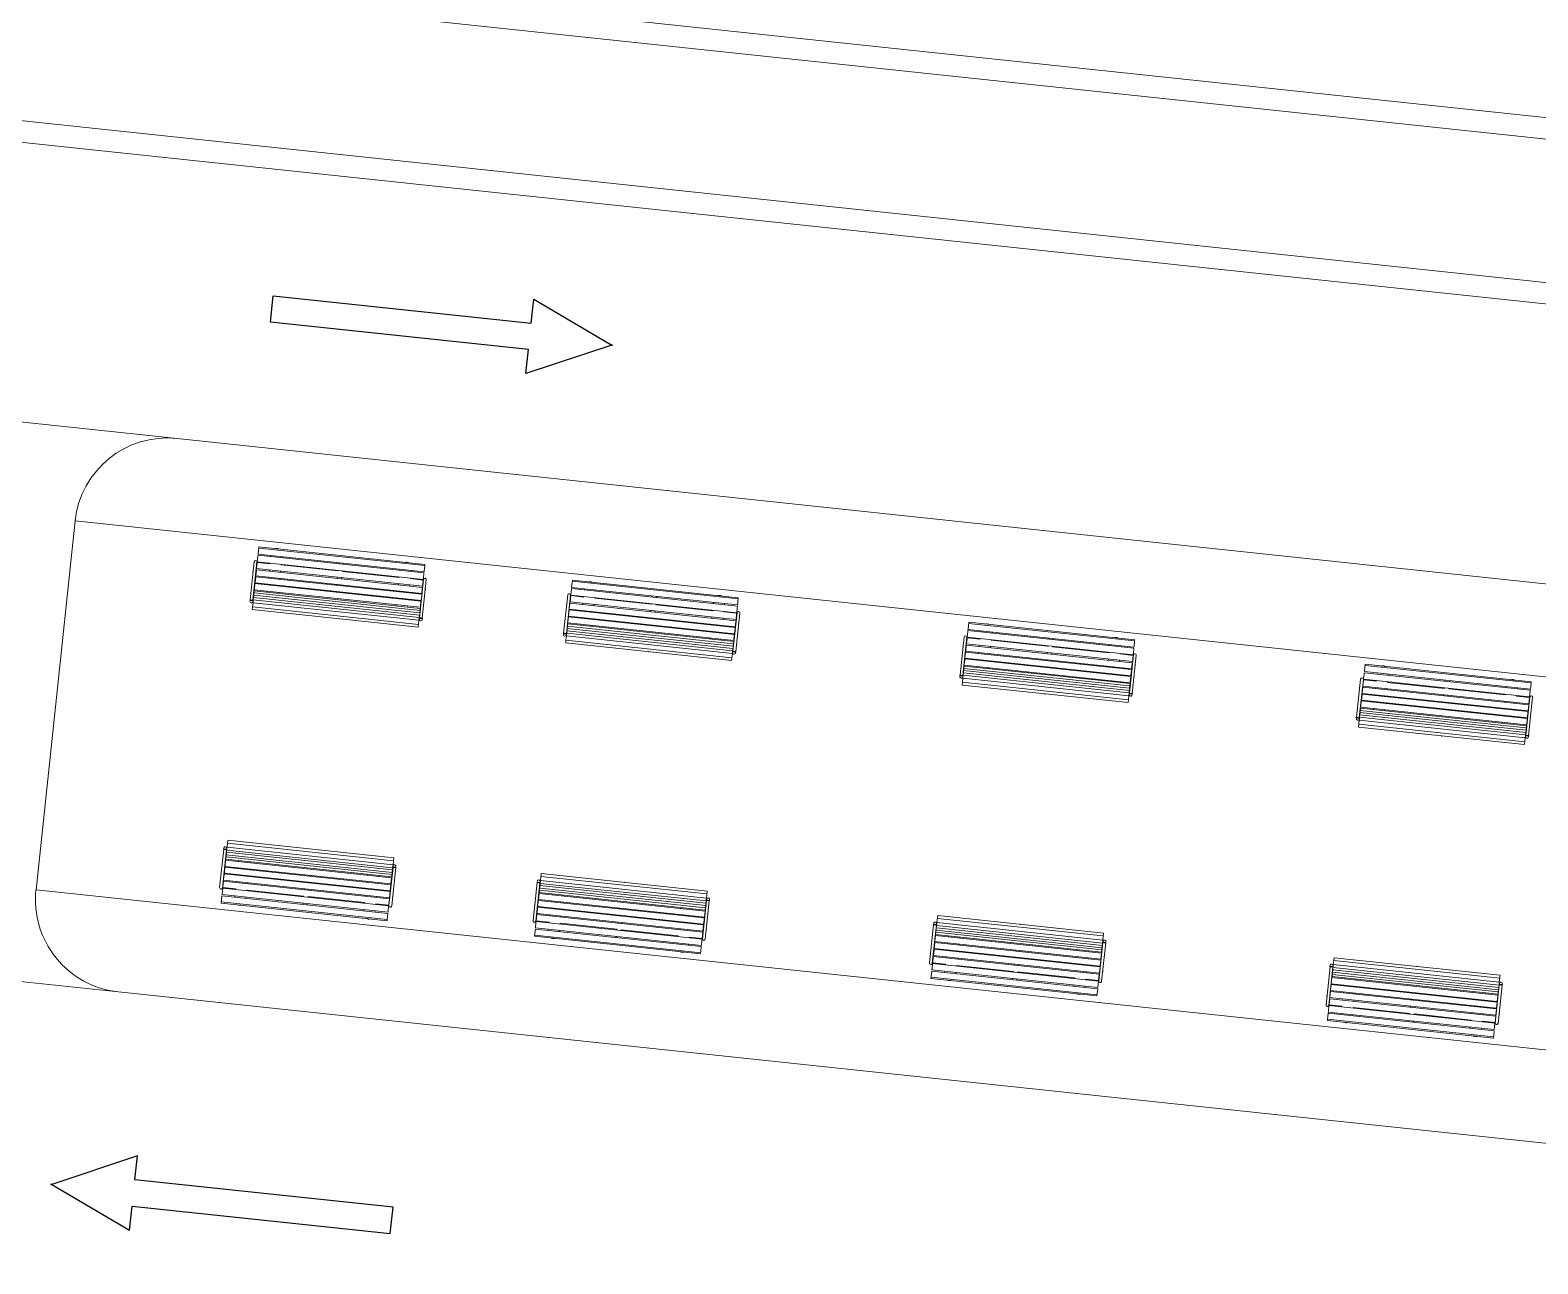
# Model space of a CAD drawing. Header units: metres. Extents: x 750 to 3116, y -341 to 1465.
# Drawn here: x 1633.85 to 1650.11, y 435.6 to 448.9 of the extents above; entities that cross this region are included whole.
import ezdxf

# ---------------------------------------------------------------- set-up
doc = ezdxf.new("R2010")
doc.units = ezdxf.units.M
for name, color, linetype, lineweight in [('Cycle road', 254, 'Continuous', 20), ('Footpath', 32, 'Continuous', 18), ('Hidden line', 251, 'Continuous', 5), ('Inverted beam', 252, 'Continuous', 5), ('street fur', 33, 'Continuous', 15)]:
    doc.layers.add(name, color=color, linetype=linetype, lineweight=lineweight)

# ---------------------------------------------------------------- blocks, each defined once
blk = doc.blocks.new('arrow')
for p, q in [((0, 3687), (-403, 2800)), ((403, 2800), (0, 3687)), ((-403, 2800), (-143, 2800)), ((-143, 2800), (-143, 0)), ((143, 0), (143, 2800)), ((143, 2800), (403, 2800)), ((-143, 0), (143, 0))]:
    blk.add_line(p, q)
at = {"linetype": 'Continuous', "lineweight": 9}
for p in [(-5, 3699), (5, 3699)]:
    blk.add_line(p, (0, 3687), dxfattribs=at)

msp = doc.modelspace()

# ---------------------------------------------------------------- linework, layer by layer
at = {"layer": 'Cycle road'}
for p, q in [((1625.313, 448.822), (1679.299, 443.094)), ((1633.913, 439.634), (1634.335, 443.611))]:
    msp.add_line(p, q, dxfattribs=at)
at = {"layer": 'Cycle road', "lineweight": 20}
msp.add_line((1679.285, 442.864), (1625.289, 448.594), dxfattribs=at)
at = {"layer": 'Cycle road', "lineweight": 18}
for p, q in [((1635.435, 444.5), (1663.076, 441.567)), ((1634.802, 438.534), (1662.443, 435.601))]:
    msp.add_line(p, q, dxfattribs=at)
at = {"layer": 'Cycle road'}
for centre, start, end in [((1635.329, 443.506), 83.9431, 173.9431), ((1634.907, 439.528), 173.9431, 263.9431)]:
    msp.add_arc(centre, 1, start, end, dxfattribs=at)
at = {"layer": 'Footpath'}
for p, q in [((1634.335, 443.611), (1663.965, 440.467)), ((1633.913, 439.634), (1663.543, 436.49))]:
    msp.add_line(p, q, dxfattribs=at)
at = {"layer": 'Hidden line'}
for p, q in [((1631.457, 444.922), (1635.435, 444.5)), ((1630.824, 438.956), (1634.802, 438.534))]:
    msp.add_line(p, q, dxfattribs=at)
at = {"layer": 'Inverted beam'}
msp.add_line((1624.767, 450.66), (1681.906, 444.597), dxfattribs=at)
at = {"layer": 'Inverted beam', "lineweight": 20}
msp.add_lwpolyline([(1682.572, 444.985), (1681.997, 444.356), (1624.742, 450.432)], dxfattribs=at)
at = {"layer": 'street fur'}
for p, q in [((1636.308, 443.253), (1636.316, 443.332)), ((1636.308, 443.253), (1638.098, 443.063)), ((1638.105, 443.13), (1636.315, 443.319)), ((1638.106, 443.142), (1636.316, 443.332)), ((1636.266, 443.173), (1636.223, 442.76)), ((1636.252, 442.757), (1636.296, 443.169)), ((1636.292, 443.102), (1636.299, 443.164)), ((1636.292, 443.097), (1636.292, 443.102)), ((1636.292, 443.097), (1638.082, 442.907)), ((1636.299, 443.171), (1636.306, 443.234)), ((1636.299, 443.171), (1638.089, 442.981)), ((1636.438, 443.15), (1636.299, 443.164)), ((1636.307, 443.241), (1636.306, 443.234)), ((1638.097, 443.051), (1636.307, 443.241)), ((1636.439, 443.156), (1636.438, 443.149)), ((1636.447, 443.239), (1636.446, 443.226)), ((1636.557, 443.137), (1636.558, 443.144)), ((1637.169, 443.072), (1636.557, 443.137)), ((1636.565, 443.214), (1636.567, 443.226)), ((1637.178, 443.161), (1637.177, 443.149)), ((1637.227, 443.143), (1637.228, 443.156)), ((1637.84, 443.091), (1637.838, 443.078)), ((1638.105, 443.13), (1638.099, 443.068)), ((1638.106, 443.142), (1638.105, 443.13)), ((1636.268, 442.872), (1636.274, 442.936)), ((1638.064, 442.746), (1636.274, 442.936)), ((1636.276, 442.946), (1636.275, 442.944)), ((1638.065, 442.754), (1636.275, 442.944)), ((1636.276, 442.946), (1636.282, 443.006)), ((1638.072, 442.821), (1636.282, 443.01)), ((1636.282, 443.006), (1636.282, 443.01)), ((1636.286, 443.047), (1636.283, 443.048)), ((1636.283, 443.018), (1636.284, 443.023)), ((1636.283, 443.018), (1638.073, 442.828)), ((1636.284, 443.023), (1636.289, 443.077)), ((1636.287, 443.082), (1636.29, 443.082)), ((1636.289, 443.077), (1636.29, 443.082)), ((1636.29, 443.085), (1636.29, 443.082)), ((1638.08, 442.895), (1636.29, 443.085)), ((1636.415, 442.929), (1636.414, 442.921)), ((1636.422, 443.003), (1636.422, 442.996)), ((1636.431, 443.083), (1636.43, 443.07)), ((1636.541, 442.983), (1636.542, 442.991)), ((1636.549, 443.058), (1636.55, 443.07)), ((1637.153, 442.926), (1637.152, 442.918)), ((1637.162, 443.005), (1637.16, 442.993)), ((1637.17, 443.079), (1637.169, 443.072)), ((1637.21, 442.987), (1637.211, 443)), ((1637.219, 443.066), (1637.219, 443.073)), ((1637.83, 443.002), (1637.219, 443.067)), ((1637.823, 442.935), (1637.822, 442.923)), ((1637.831, 443.009), (1637.83, 443.002)), ((1637.949, 442.989), (1637.95, 442.996)), ((1638.089, 442.974), (1637.949, 442.989)), ((1637.958, 443.066), (1637.959, 443.078)), ((1638.092, 442.979), (1638.048, 442.566)), ((1638.078, 442.563), (1638.122, 442.976)), ((1638.088, 442.972), (1638.082, 442.907)), ((1638.089, 442.974), (1638.088, 442.972)), ((1638.095, 443.037), (1638.089, 442.981)), ((1638.096, 443.044), (1638.095, 443.037)), ((1638.097, 443.051), (1638.096, 443.044)), ((1638.099, 443.068), (1638.098, 443.063)), ((1639.689, 442.899), (1639.697, 442.973)), ((1641.486, 442.771), (1639.696, 442.961)), ((1641.487, 442.783), (1639.697, 442.973)), ((1636.256, 442.761), (1636.258, 442.785)), ((1636.258, 442.785), (1636.259, 442.793)), ((1638.048, 442.595), (1636.258, 442.785)), ((1636.259, 442.793), (1636.261, 442.811)), ((1636.261, 442.811), (1636.262, 442.817)), ((1638.051, 442.621), (1636.261, 442.811)), ((1636.262, 442.817), (1636.264, 442.842)), ((1636.264, 442.842), (1636.266, 442.859)), ((1638.054, 442.645), (1636.264, 442.835)), ((1638.056, 442.669), (1636.266, 442.859)), ((1636.268, 442.872), (1636.267, 442.87)), ((1638.057, 442.68), (1636.267, 442.87)), ((1636.406, 442.844), (1636.407, 442.855)), ((1636.526, 442.842), (1636.525, 442.832)), ((1636.533, 442.909), (1636.534, 442.917)), ((1637.145, 442.852), (1637.145, 442.844)), ((1637.194, 442.838), (1637.195, 442.846)), ((1637.202, 442.913), (1637.203, 442.92)), ((1637.807, 442.781), (1637.806, 442.774)), ((1637.815, 442.856), (1637.814, 442.848)), ((1637.925, 442.761), (1637.926, 442.769)), ((1637.933, 442.835), (1637.934, 442.843)), ((1637.941, 442.91), (1637.942, 442.922)), ((1638.072, 442.816), (1638.065, 442.754)), ((1638.072, 442.821), (1638.072, 442.816)), ((1638.079, 442.887), (1638.073, 442.828)), ((1638.079, 442.857), (1638.076, 442.858)), ((1638.08, 442.895), (1638.079, 442.887)), ((1638.08, 442.892), (1638.083, 442.892)), ((1639.647, 442.814), (1639.603, 442.401)), ((1639.633, 442.398), (1639.677, 442.811)), ((1639.672, 442.739), (1639.679, 442.803)), ((1639.679, 442.806), (1639.679, 442.803)), ((1639.818, 442.791), (1639.679, 442.806)), ((1639.68, 442.816), (1639.687, 442.875)), ((1639.68, 442.812), (1639.68, 442.816)), ((1639.68, 442.812), (1641.47, 442.622)), ((1639.687, 442.882), (1639.687, 442.875)), ((1641.477, 442.692), (1639.687, 442.882)), ((1639.689, 442.895), (1639.689, 442.899)), ((1639.689, 442.895), (1641.479, 442.705)), ((1639.819, 442.798), (1639.818, 442.791)), ((1639.828, 442.88), (1639.827, 442.868)), ((1639.938, 442.778), (1639.938, 442.785)), ((1640.549, 442.713), (1639.938, 442.778)), ((1639.946, 442.855), (1639.947, 442.867)), ((1640.559, 442.802), (1640.557, 442.79)), ((1640.607, 442.785), (1640.608, 442.797)), ((1641.486, 442.771), (1641.479, 442.705)), ((1641.487, 442.783), (1641.486, 442.771)), ((1636.22, 442.754), (1636.221, 442.76)), ((1636.22, 442.754), (1636.255, 442.75)), ((1636.255, 442.756), (1636.221, 442.76)), ((1636.235, 442.728), (1636.234, 442.729)), ((1636.245, 442.655), (1636.248, 442.685)), ((1636.245, 442.655), (1638.035, 442.465)), ((1636.248, 442.685), (1636.253, 442.729)), ((1636.248, 442.685), (1638.038, 442.495)), ((1636.254, 442.743), (1636.253, 442.73)), ((1638.043, 442.54), (1636.253, 442.73)), ((1636.253, 442.729), (1636.253, 442.73)), ((1636.254, 442.743), (1636.256, 442.761)), ((1638.046, 442.571), (1636.256, 442.761)), ((1637.798, 442.697), (1637.799, 442.707)), ((1637.918, 442.694), (1637.917, 442.684)), ((1638.047, 442.578), (1638.052, 442.627)), ((1638.052, 442.627), (1638.054, 442.645)), ((1638.056, 442.669), (1638.054, 442.645)), ((1638.058, 442.682), (1638.057, 442.68)), ((1638.058, 442.687), (1638.064, 442.746)), ((1638.058, 442.687), (1638.058, 442.682)), ((1639.656, 442.587), (1639.662, 442.647)), ((1639.662, 442.647), (1639.663, 442.652)), ((1641.453, 442.462), (1639.663, 442.652)), ((1639.664, 442.664), (1639.671, 442.724)), ((1639.667, 442.689), (1639.664, 442.689)), ((1639.664, 442.659), (1639.664, 442.664)), ((1639.664, 442.659), (1641.454, 442.469)), ((1639.667, 442.724), (1639.67, 442.723)), ((1639.671, 442.726), (1639.671, 442.724)), ((1641.461, 442.536), (1639.671, 442.726)), ((1639.672, 442.739), (1641.462, 442.549)), ((1639.803, 442.645), (1639.802, 442.637)), ((1639.811, 442.724), (1639.81, 442.712)), ((1639.921, 442.624), (1639.922, 442.632)), ((1639.929, 442.699), (1639.931, 442.711)), ((1640.542, 442.646), (1640.541, 442.634)), ((1640.55, 442.72), (1640.549, 442.713)), ((1640.591, 442.629), (1640.592, 442.641)), ((1640.599, 442.708), (1640.6, 442.715)), ((1641.211, 442.643), (1640.599, 442.708)), ((1641.211, 442.65), (1641.211, 442.643)), ((1641.22, 442.732), (1641.219, 442.72)), ((1641.33, 442.63), (1641.331, 442.637)), ((1641.469, 442.616), (1641.33, 442.63)), ((1641.338, 442.707), (1641.339, 442.719)), ((1641.473, 442.62), (1641.429, 442.208)), ((1641.459, 442.205), (1641.502, 442.617)), ((1641.469, 442.613), (1641.462, 442.549)), ((1641.469, 442.616), (1641.469, 442.613)), ((1641.476, 442.679), (1641.47, 442.622)), ((1641.477, 442.685), (1641.476, 442.679)), ((1641.477, 442.692), (1641.477, 442.685)), ((1638.042, 442.539), (1638.035, 442.465)), ((1638.043, 442.54), (1638.042, 442.539)), ((1638.044, 442.554), (1638.043, 442.545)), ((1638.043, 442.545), (1638.043, 442.54)), ((1638.044, 442.554), (1638.046, 442.571)), ((1638.063, 442.565), (1638.045, 442.567)), ((1638.08, 442.557), (1638.045, 442.561)), ((1638.047, 442.578), (1638.046, 442.571)), ((1638.061, 442.535), (1638.059, 442.535)), ((1638.063, 442.565), (1638.08, 442.563)), ((1638.08, 442.557), (1638.08, 442.563)), ((1639.64, 442.435), (1639.642, 442.452)), ((1639.642, 442.459), (1639.644, 442.476)), ((1639.642, 442.452), (1639.642, 442.459)), ((1641.432, 442.262), (1639.642, 442.452)), ((1639.644, 442.476), (1639.645, 442.483)), ((1641.434, 442.286), (1639.644, 442.476)), ((1639.645, 442.483), (1639.647, 442.501)), ((1641.437, 442.311), (1639.647, 442.501)), ((1639.648, 442.513), (1639.649, 442.519)), ((1639.648, 442.513), (1639.648, 442.511)), ((1641.438, 442.321), (1639.648, 442.511)), ((1639.649, 442.519), (1639.655, 442.577)), ((1641.445, 442.387), (1639.655, 442.577)), ((1639.656, 442.587), (1639.656, 442.585)), ((1641.446, 442.395), (1639.656, 442.585)), ((1639.786, 442.486), (1639.787, 442.496)), ((1639.795, 442.571), (1639.794, 442.563)), ((1639.906, 442.483), (1639.905, 442.473)), ((1639.914, 442.55), (1639.914, 442.558)), ((1640.526, 442.493), (1640.525, 442.485)), ((1640.534, 442.567), (1640.533, 442.559)), ((1640.575, 442.48), (1640.576, 442.488)), ((1640.583, 442.554), (1640.584, 442.562)), ((1641.195, 442.497), (1641.194, 442.489)), ((1641.203, 442.576), (1641.202, 442.564)), ((1641.314, 442.477), (1641.314, 442.484)), ((1641.322, 442.551), (1641.323, 442.563)), ((1641.452, 442.457), (1641.446, 442.397)), ((1641.453, 442.462), (1641.452, 442.457)), ((1641.46, 442.528), (1641.454, 442.469)), ((1641.46, 442.499), (1641.457, 442.499)), ((1641.461, 442.536), (1641.46, 442.534)), ((1641.46, 442.534), (1641.46, 442.528)), ((1641.46, 442.534), (1641.463, 442.533)), ((1643.964, 442.441), (1643.965, 442.446)), ((1643.964, 442.441), (1645.754, 442.251)), ((1643.965, 442.446), (1643.972, 442.519)), ((1645.761, 442.317), (1643.971, 442.507)), ((1645.762, 442.329), (1643.972, 442.519)), ((1639.6, 442.395), (1639.601, 442.401)), ((1639.6, 442.395), (1639.617, 442.394)), ((1639.618, 442.4), (1639.601, 442.401)), ((1639.616, 442.37), (1639.614, 442.37)), ((1639.617, 442.394), (1639.635, 442.392)), ((1639.618, 442.4), (1639.636, 442.398)), ((1639.625, 442.296), (1639.628, 442.326)), ((1639.625, 442.296), (1641.415, 442.106)), ((1639.628, 442.326), (1639.633, 442.37)), ((1639.628, 442.326), (1641.418, 442.136)), ((1639.634, 442.376), (1639.633, 442.371)), ((1641.423, 442.181), (1639.633, 442.371)), ((1639.633, 442.37), (1639.633, 442.371)), ((1639.634, 442.376), (1639.636, 442.402)), ((1639.636, 442.402), (1639.639, 442.427)), ((1641.426, 442.212), (1639.636, 442.402)), ((1639.639, 442.427), (1639.64, 442.435)), ((1641.429, 442.237), (1639.639, 442.427)), ((1641.178, 442.338), (1641.179, 442.348)), ((1641.187, 442.423), (1641.186, 442.415)), ((1641.299, 442.336), (1641.298, 442.325)), ((1641.306, 442.402), (1641.307, 442.41)), ((1641.432, 442.269), (1641.434, 442.286)), ((1641.435, 442.293), (1641.434, 442.286)), ((1641.435, 442.293), (1641.437, 442.311)), ((1641.439, 442.329), (1641.438, 442.321)), ((1641.439, 442.329), (1641.444, 442.383)), ((1641.445, 442.387), (1641.444, 442.383)), ((1641.446, 442.397), (1641.446, 442.395)), ((1643.922, 442.36), (1643.879, 441.948)), ((1643.908, 441.944), (1643.952, 442.357)), ((1643.948, 442.285), (1643.954, 442.349)), ((1643.948, 442.285), (1645.737, 442.095)), ((1643.955, 442.352), (1643.954, 442.349)), ((1643.955, 442.359), (1643.956, 442.362)), ((1643.955, 442.359), (1645.745, 442.169)), ((1644.094, 442.337), (1643.955, 442.352)), ((1643.956, 442.362), (1643.961, 442.415)), ((1643.961, 442.415), (1643.962, 442.422)), ((1643.963, 442.429), (1643.962, 442.422)), ((1645.753, 442.239), (1643.963, 442.429)), ((1644.095, 442.344), (1644.094, 442.337)), ((1644.103, 442.426), (1644.102, 442.414)), ((1644.213, 442.324), (1644.214, 442.331)), ((1644.825, 442.26), (1644.213, 442.325)), ((1644.221, 442.401), (1644.223, 442.414)), ((1644.834, 442.349), (1644.833, 442.336)), ((1644.883, 442.331), (1644.884, 442.343)), ((1645.495, 442.278), (1645.494, 442.266)), ((1645.761, 442.317), (1645.755, 442.256)), ((1645.762, 442.329), (1645.761, 442.317)), ((1641.423, 442.18), (1641.415, 442.106)), ((1641.426, 442.212), (1641.423, 442.181)), ((1641.423, 442.181), (1641.423, 442.18)), ((1641.443, 442.2), (1641.425, 442.202)), ((1641.427, 442.219), (1641.426, 442.212)), ((1641.461, 442.204), (1641.426, 442.208)), ((1641.427, 442.219), (1641.432, 442.262)), ((1641.432, 442.269), (1641.432, 442.262)), ((1641.441, 442.176), (1641.44, 442.176)), ((1641.46, 442.198), (1641.443, 442.2)), ((1641.46, 442.198), (1641.461, 442.204)), ((1643.924, 442.065), (1643.93, 442.119)), ((1645.72, 441.934), (1643.93, 442.124)), ((1643.93, 442.119), (1643.93, 442.124)), ((1643.931, 442.134), (1643.938, 442.193)), ((1643.931, 442.134), (1643.931, 442.132)), ((1645.721, 441.942), (1643.931, 442.132)), ((1645.728, 442.008), (1643.938, 442.198)), ((1643.938, 442.193), (1643.938, 442.198)), ((1643.942, 442.235), (1643.939, 442.235)), ((1643.939, 442.206), (1643.94, 442.21)), ((1643.939, 442.206), (1645.729, 442.016)), ((1643.94, 442.21), (1643.945, 442.264)), ((1643.943, 442.27), (1643.946, 442.27)), ((1643.945, 442.264), (1643.946, 442.27)), ((1643.946, 442.273), (1643.946, 442.27)), ((1645.736, 442.083), (1643.946, 442.273)), ((1644.07, 442.117), (1644.07, 442.109)), ((1644.078, 442.191), (1644.078, 442.183)), ((1644.087, 442.27), (1644.085, 442.258)), ((1644.197, 442.171), (1644.198, 442.178)), ((1644.205, 442.245), (1644.206, 442.258)), ((1644.809, 442.113), (1644.808, 442.106)), ((1644.818, 442.193), (1644.816, 442.18)), ((1644.825, 442.266), (1644.825, 442.259)), ((1644.866, 442.175), (1644.867, 442.187)), ((1644.874, 442.254), (1644.875, 442.261)), ((1645.486, 442.189), (1644.874, 442.254)), ((1645.479, 442.122), (1645.478, 442.11)), ((1645.487, 442.196), (1645.486, 442.189)), ((1645.605, 442.177), (1645.606, 442.183)), ((1645.745, 442.162), (1645.605, 442.177)), ((1645.614, 442.253), (1645.615, 442.266)), ((1645.748, 442.167), (1645.704, 441.754)), ((1645.734, 441.751), (1645.778, 442.164)), ((1645.744, 442.159), (1645.737, 442.095)), ((1645.745, 442.162), (1645.744, 442.159)), ((1645.751, 442.225), (1645.745, 442.169)), ((1645.752, 442.232), (1645.751, 442.225)), ((1645.753, 442.239), (1645.752, 442.232)), ((1645.755, 442.256), (1645.754, 442.251)), ((1643.912, 441.948), (1643.913, 441.956)), ((1643.913, 441.956), (1643.914, 441.973)), ((1643.914, 441.973), (1643.915, 441.981)), ((1645.704, 441.783), (1643.914, 441.973)), ((1643.915, 441.981), (1643.917, 441.998)), ((1643.917, 441.998), (1643.918, 442.005)), ((1645.707, 441.809), (1643.917, 441.998)), ((1643.918, 442.005), (1643.92, 442.022)), ((1643.92, 442.022), (1643.922, 442.047)), ((1645.71, 441.832), (1643.92, 442.022)), ((1645.712, 441.857), (1643.922, 442.047)), ((1643.924, 442.059), (1643.923, 442.057)), ((1645.713, 441.867), (1643.923, 442.057)), ((1643.924, 442.059), (1643.924, 442.065)), ((1644.061, 442.032), (1644.063, 442.042)), ((1644.182, 442.03), (1644.181, 442.019)), ((1644.189, 442.096), (1644.19, 442.104)), ((1644.801, 442.039), (1644.801, 442.031)), ((1644.85, 442.026), (1644.851, 442.034)), ((1644.858, 442.1), (1644.859, 442.108)), ((1645.463, 441.969), (1645.462, 441.961)), ((1645.471, 442.043), (1645.47, 442.036)), ((1645.581, 441.949), (1645.582, 441.956)), ((1645.589, 442.023), (1645.59, 442.031)), ((1645.597, 442.098), (1645.598, 442.11)), ((1645.728, 442.003), (1645.721, 441.942)), ((1645.728, 442.008), (1645.728, 442.003)), ((1645.735, 442.074), (1645.729, 442.016)), ((1645.735, 442.045), (1645.732, 442.045)), ((1645.736, 442.08), (1645.735, 442.074)), ((1645.736, 442.083), (1645.736, 442.08)), ((1645.736, 442.08), (1645.739, 442.08)), ((1648.231, 441.905), (1648.237, 441.961)), ((1648.237, 441.961), (1648.238, 441.968)), ((1648.238, 441.975), (1648.238, 441.968)), ((1650.028, 441.785), (1648.238, 441.975)), ((1648.24, 441.992), (1648.248, 442.066)), ((1648.24, 441.987), (1648.24, 441.992)), ((1648.24, 441.987), (1650.03, 441.797)), ((1650.037, 441.864), (1648.247, 442.053)), ((1650.038, 441.876), (1648.248, 442.066)), ((1648.379, 441.973), (1648.377, 441.96)), ((1648.497, 441.948), (1648.498, 441.96)), ((1643.876, 441.942), (1643.877, 441.948)), ((1643.876, 441.942), (1643.911, 441.938)), ((1643.911, 441.944), (1643.877, 441.948)), ((1643.891, 441.916), (1643.889, 441.916)), ((1643.901, 441.842), (1643.904, 441.873)), ((1643.901, 441.842), (1645.691, 441.652)), ((1643.904, 441.873), (1643.908, 441.917)), ((1643.904, 441.873), (1645.694, 441.683)), ((1643.908, 441.917), (1643.909, 441.917)), ((1643.909, 441.922), (1643.91, 441.931)), ((1643.909, 441.922), (1643.909, 441.917)), ((1645.698, 441.727), (1643.909, 441.917)), ((1643.91, 441.931), (1643.912, 441.948)), ((1645.702, 441.759), (1643.912, 441.948)), ((1645.454, 441.884), (1645.455, 441.895)), ((1645.574, 441.882), (1645.573, 441.872)), ((1645.703, 441.766), (1645.705, 441.791)), ((1645.705, 441.791), (1645.707, 441.809)), ((1645.71, 441.832), (1645.707, 441.809)), ((1645.71, 441.84), (1645.712, 441.857)), ((1645.71, 441.84), (1645.71, 441.832)), ((1645.714, 441.869), (1645.713, 441.867)), ((1645.714, 441.875), (1645.72, 441.929)), ((1645.714, 441.875), (1645.714, 441.869)), ((1645.72, 441.934), (1645.72, 441.929)), ((1648.198, 441.907), (1648.154, 441.494)), ((1648.184, 441.491), (1648.228, 441.903)), ((1648.215, 441.757), (1648.221, 441.816)), ((1648.218, 441.816), (1648.221, 441.816)), ((1648.222, 441.819), (1648.221, 441.816)), ((1650.012, 441.629), (1648.222, 441.819)), ((1648.223, 441.831), (1648.229, 441.89)), ((1648.223, 441.831), (1650.013, 441.641)), ((1648.229, 441.89), (1648.23, 441.896)), ((1648.23, 441.898), (1648.23, 441.896)), ((1648.369, 441.884), (1648.23, 441.898)), ((1648.231, 441.905), (1650.021, 441.715)), ((1648.362, 441.817), (1648.361, 441.804)), ((1648.37, 441.89), (1648.369, 441.883)), ((1648.48, 441.792), (1648.482, 441.804)), ((1648.489, 441.871), (1648.489, 441.878)), ((1649.1, 441.806), (1648.489, 441.871)), ((1649.101, 441.813), (1649.1, 441.806)), ((1649.11, 441.895), (1649.108, 441.883)), ((1649.15, 441.8), (1649.151, 441.807)), ((1649.762, 441.736), (1649.15, 441.801)), ((1649.158, 441.877), (1649.159, 441.89)), ((1649.771, 441.825), (1649.77, 441.812)), ((1649.889, 441.8), (1649.89, 441.812)), ((1650.037, 441.864), (1650.03, 441.797)), ((1650.038, 441.876), (1650.037, 441.864)), ((1645.698, 441.727), (1645.691, 441.652)), ((1645.702, 441.759), (1645.698, 441.727)), ((1645.698, 441.727), (1645.698, 441.727)), ((1645.736, 441.751), (1645.701, 441.754)), ((1645.736, 441.745), (1645.701, 441.748)), ((1645.703, 441.766), (1645.702, 441.759)), ((1645.717, 441.723), (1645.715, 441.723)), ((1645.736, 441.745), (1645.736, 441.751)), ((1648.2, 441.611), (1648.206, 441.67)), ((1649.996, 441.48), (1648.206, 441.67)), ((1648.207, 441.68), (1648.214, 441.744)), ((1648.207, 441.68), (1648.207, 441.678)), ((1649.997, 441.488), (1648.207, 441.678)), ((1650.004, 441.555), (1648.214, 441.744)), ((1648.218, 441.781), (1648.215, 441.782)), ((1648.215, 441.752), (1648.215, 441.757)), ((1648.215, 441.752), (1650.005, 441.562)), ((1648.346, 441.663), (1648.345, 441.655)), ((1648.354, 441.737), (1648.353, 441.73)), ((1648.464, 441.643), (1648.465, 441.651)), ((1648.472, 441.717), (1648.473, 441.725)), ((1649.085, 441.66), (1649.084, 441.652)), ((1649.093, 441.739), (1649.092, 441.727)), ((1649.134, 441.647), (1649.134, 441.654)), ((1649.142, 441.721), (1649.143, 441.734)), ((1649.754, 441.669), (1649.753, 441.657)), ((1649.762, 441.742), (1649.761, 441.736)), ((1649.872, 441.644), (1649.874, 441.656)), ((1649.881, 441.723), (1649.882, 441.73)), ((1650.02, 441.708), (1649.881, 441.723)), ((1650.024, 441.713), (1649.98, 441.3)), ((1650.005, 441.567), (1650.011, 441.627)), ((1650.01, 441.297), (1650.053, 441.71)), ((1650.012, 441.629), (1650.011, 441.627)), ((1650.011, 441.626), (1650.014, 441.626)), ((1650.02, 441.706), (1650.013, 441.641)), ((1650.02, 441.708), (1650.02, 441.706)), ((1650.021, 441.719), (1650.027, 441.771)), ((1650.021, 441.719), (1650.021, 441.715)), ((1650.028, 441.785), (1650.027, 441.778)), ((1650.027, 441.778), (1650.027, 441.771)), ((1648.151, 441.488), (1648.152, 441.494)), ((1648.151, 441.488), (1648.168, 441.486)), ((1648.169, 441.492), (1648.152, 441.494)), ((1648.167, 441.462), (1648.165, 441.462)), ((1648.168, 441.486), (1648.186, 441.484)), ((1648.169, 441.492), (1648.187, 441.49)), ((1648.176, 441.388), (1648.184, 441.463)), ((1648.185, 441.469), (1648.184, 441.464)), ((1649.974, 441.274), (1648.184, 441.464)), ((1648.184, 441.463), (1648.184, 441.464)), ((1648.185, 441.477), (1648.188, 441.502)), ((1648.185, 441.469), (1648.185, 441.477)), ((1649.977, 441.305), (1648.187, 441.495)), ((1648.188, 441.502), (1648.19, 441.519)), ((1648.19, 441.519), (1648.193, 441.545)), ((1649.98, 441.329), (1648.19, 441.519)), ((1648.193, 441.551), (1648.195, 441.569)), ((1648.193, 441.545), (1648.193, 441.551)), ((1649.983, 441.355), (1648.193, 441.545)), ((1648.195, 441.569), (1648.196, 441.576)), ((1649.985, 441.379), (1648.195, 441.569)), ((1648.196, 441.576), (1648.198, 441.593)), ((1649.988, 441.403), (1648.198, 441.593)), ((1648.199, 441.606), (1648.2, 441.611)), ((1648.199, 441.606), (1648.199, 441.604)), ((1649.989, 441.414), (1648.199, 441.604)), ((1648.337, 441.578), (1648.338, 441.589)), ((1648.457, 441.576), (1648.456, 441.566)), ((1649.077, 441.586), (1649.076, 441.578)), ((1649.126, 441.572), (1649.127, 441.58)), ((1649.738, 441.515), (1649.737, 441.508)), ((1649.746, 441.59), (1649.745, 441.582)), ((1649.857, 441.495), (1649.857, 441.503)), ((1649.865, 441.569), (1649.865, 441.577)), ((1649.99, 441.421), (1649.995, 441.475)), ((1649.996, 441.48), (1649.995, 441.475)), ((1650.003, 441.55), (1649.997, 441.49)), ((1649.997, 441.49), (1649.997, 441.488)), ((1650.004, 441.555), (1650.003, 441.55)), ((1650.005, 441.567), (1650.005, 441.562)), ((1650.011, 441.591), (1650.008, 441.592)), ((1648.176, 441.388), (1649.966, 441.199)), ((1648.179, 441.419), (1649.969, 441.229)), ((1649.729, 441.431), (1649.73, 441.441)), ((1649.85, 441.428), (1649.848, 441.418)), ((1649.975, 441.288), (1649.977, 441.305)), ((1649.983, 441.355), (1649.977, 441.305)), ((1650.012, 441.297), (1649.977, 441.301)), ((1649.983, 441.361), (1649.985, 441.379)), ((1649.983, 441.361), (1649.983, 441.355)), ((1649.986, 441.386), (1649.985, 441.379)), ((1649.986, 441.386), (1649.988, 441.403)), ((1649.99, 441.421), (1649.989, 441.416)), ((1649.989, 441.416), (1649.989, 441.414)), ((1649.974, 441.273), (1649.966, 441.199)), ((1649.975, 441.288), (1649.974, 441.279)), ((1649.974, 441.279), (1649.974, 441.273)), ((1650.011, 441.291), (1649.976, 441.295)), ((1649.992, 441.269), (1649.991, 441.269)), ((1650.011, 441.291), (1650.012, 441.297)), ((1635.981, 440.168), (1635.973, 440.094)), ((1635.981, 440.168), (1637.771, 439.979)), ((1635.937, 440.07), (1635.893, 439.657)), ((1635.923, 439.654), (1635.967, 440.067)), ((1635.936, 440.076), (1635.935, 440.07)), ((1635.97, 440.067), (1635.935, 440.07)), ((1635.936, 440.076), (1635.971, 440.073)), ((1635.956, 440.098), (1635.954, 440.098)), ((1635.971, 440.08), (1635.962, 439.988)), ((1637.754, 439.822), (1635.964, 440.012)), ((1637.757, 439.848), (1635.967, 440.038)), ((1637.759, 439.872), (1635.97, 440.062)), ((1635.972, 440.088), (1635.971, 440.08)), ((1635.972, 440.088), (1635.973, 440.093)), ((1635.973, 440.094), (1635.973, 440.093)), ((1637.763, 439.903), (1635.973, 440.093)), ((1635.978, 440.138), (1637.768, 439.948)), ((1635.949, 439.871), (1635.944, 439.817)), ((1635.95, 439.877), (1635.949, 439.871)), ((1635.95, 439.877), (1635.95, 439.879)), ((1637.74, 439.689), (1635.95, 439.879)), ((1635.958, 439.953), (1635.951, 439.887)), ((1637.741, 439.697), (1635.951, 439.887)), ((1637.748, 439.763), (1635.958, 439.953)), ((1635.961, 439.981), (1635.959, 439.964)), ((1637.749, 439.774), (1635.959, 439.964)), ((1635.962, 439.988), (1635.961, 439.981)), ((1637.752, 439.798), (1635.962, 439.988)), ((1636.089, 439.864), (1636.09, 439.872)), ((1636.098, 439.949), (1636.097, 439.939)), ((1636.209, 439.86), (1636.209, 439.852)), ((1636.217, 439.926), (1636.218, 439.936)), ((1637.763, 439.876), (1637.719, 439.463)), ((1637.749, 439.46), (1637.793, 439.873)), ((1637.759, 439.872), (1637.754, 439.822)), ((1637.761, 439.89), (1637.759, 439.872)), ((1637.795, 439.873), (1637.76, 439.876)), ((1637.761, 439.89), (1637.763, 439.903)), ((1637.795, 439.879), (1637.761, 439.882)), ((1637.763, 439.904), (1637.771, 439.979)), ((1637.763, 439.903), (1637.763, 439.904)), ((1637.782, 439.904), (1637.78, 439.904)), ((1637.795, 439.879), (1637.795, 439.873)), ((1635.934, 439.726), (1635.928, 439.667)), ((1635.932, 439.741), (1635.935, 439.741)), ((1635.934, 439.726), (1637.724, 439.536)), ((1635.936, 439.746), (1635.935, 439.741)), ((1635.935, 439.738), (1635.935, 439.741)), ((1637.725, 439.548), (1635.935, 439.738)), ((1635.942, 439.8), (1635.936, 439.746)), ((1635.939, 439.776), (1635.936, 439.776)), ((1635.942, 439.805), (1637.732, 439.615)), ((1635.942, 439.805), (1635.942, 439.8)), ((1635.944, 439.817), (1635.943, 439.813)), ((1637.733, 439.623), (1635.943, 439.813)), ((1636.073, 439.711), (1636.074, 439.723)), ((1636.081, 439.79), (1636.082, 439.798)), ((1636.194, 439.711), (1636.192, 439.698)), ((1636.202, 439.785), (1636.201, 439.777)), ((1636.812, 439.713), (1636.813, 439.72)), ((1636.82, 439.787), (1636.821, 439.795)), ((1636.863, 439.715), (1636.862, 439.707)), ((1636.871, 439.789), (1636.87, 439.781)), ((1637.482, 439.717), (1637.482, 439.724)), ((1637.49, 439.801), (1637.489, 439.791)), ((1637.602, 439.712), (1637.601, 439.704)), ((1637.609, 439.778), (1637.61, 439.789)), ((1637.74, 439.687), (1637.734, 439.627)), ((1637.74, 439.687), (1637.74, 439.689)), ((1637.741, 439.697), (1637.748, 439.763)), ((1637.753, 439.816), (1637.749, 439.774)), ((1637.753, 439.816), (1637.754, 439.822)), ((1639.318, 439.711), (1639.274, 439.299)), ((1639.304, 439.296), (1639.348, 439.708)), ((1639.316, 439.718), (1639.351, 439.714)), ((1639.316, 439.718), (1639.316, 439.712)), ((1639.35, 439.708), (1639.316, 439.712)), ((1639.337, 439.74), (1639.335, 439.74)), ((1639.353, 439.735), (1639.345, 439.653)), ((1641.137, 439.489), (1639.347, 439.679)), ((1641.14, 439.514), (1639.35, 439.703)), ((1639.361, 439.81), (1639.353, 439.735)), ((1641.143, 439.545), (1639.353, 439.735)), ((1639.353, 439.735), (1639.353, 439.735)), ((1639.358, 439.779), (1641.148, 439.589)), ((1639.361, 439.81), (1641.151, 439.62)), ((1635.917, 439.565), (1635.909, 439.491)), ((1635.917, 439.57), (1637.707, 439.38)), ((1635.917, 439.57), (1635.917, 439.565)), ((1635.926, 439.648), (1635.919, 439.589)), ((1635.919, 439.582), (1635.919, 439.589)), ((1637.709, 439.392), (1635.919, 439.582)), ((1635.926, 439.652), (1637.716, 439.462)), ((1635.926, 439.652), (1635.926, 439.648)), ((1635.928, 439.667), (1635.927, 439.661)), ((1635.927, 439.659), (1635.927, 439.661)), ((1636.066, 439.644), (1635.927, 439.659)), ((1636.056, 439.555), (1636.058, 439.567)), ((1636.065, 439.637), (1636.066, 439.644)), ((1636.177, 439.555), (1636.176, 439.542)), ((1636.185, 439.632), (1636.185, 439.625)), ((1636.797, 439.566), (1636.185, 439.631)), ((1636.796, 439.56), (1636.797, 439.567)), ((1636.804, 439.633), (1636.805, 439.646)), ((1636.847, 439.561), (1636.846, 439.554)), ((1637.458, 439.496), (1636.847, 439.561)), ((1636.855, 439.64), (1636.854, 439.628)), ((1637.465, 439.563), (1637.467, 439.575)), ((1637.474, 439.642), (1637.474, 439.65)), ((1637.586, 439.563), (1637.585, 439.551)), ((1637.594, 439.637), (1637.593, 439.63)), ((1637.717, 439.471), (1637.724, 439.536)), ((1637.725, 439.548), (1637.732, 439.615)), ((1637.725, 439.551), (1637.728, 439.55)), ((1637.732, 439.585), (1637.729, 439.585)), ((1637.733, 439.623), (1637.734, 439.627)), ((1639.33, 439.518), (1639.324, 439.459)), ((1639.33, 439.518), (1639.331, 439.52)), ((1639.338, 439.595), (1639.331, 439.528)), ((1641.121, 439.338), (1639.331, 439.528)), ((1641.121, 439.33), (1639.331, 439.52)), ((1641.128, 439.405), (1639.338, 439.595)), ((1639.341, 439.622), (1639.34, 439.605)), ((1641.13, 439.415), (1639.34, 439.605)), ((1639.344, 439.647), (1639.341, 439.622)), ((1641.132, 439.44), (1639.342, 439.63)), ((1639.345, 439.653), (1639.344, 439.647)), ((1641.135, 439.464), (1639.345, 439.653)), ((1639.47, 439.506), (1639.471, 439.513)), ((1639.479, 439.59), (1639.478, 439.58)), ((1639.597, 439.567), (1639.598, 439.578)), ((1641.143, 439.517), (1641.1, 439.105)), ((1641.129, 439.101), (1641.173, 439.514)), ((1641.14, 439.514), (1641.13, 439.415)), ((1641.142, 439.531), (1641.14, 439.514)), ((1641.175, 439.514), (1641.14, 439.518)), ((1641.176, 439.52), (1641.141, 439.524)), ((1641.142, 439.531), (1641.143, 439.54)), ((1641.143, 439.545), (1641.151, 439.62)), ((1641.143, 439.545), (1641.143, 439.545)), ((1641.143, 439.54), (1641.143, 439.545)), ((1641.162, 439.546), (1641.161, 439.546)), ((1641.176, 439.52), (1641.175, 439.514)), ((1637.699, 439.301), (1635.909, 439.491)), ((1637.7, 439.314), (1635.91, 439.504)), ((1636.787, 439.477), (1636.789, 439.49)), ((1636.838, 439.484), (1636.837, 439.472)), ((1637.449, 439.407), (1637.45, 439.42)), ((1637.457, 439.489), (1637.458, 439.496)), ((1637.569, 439.407), (1637.568, 439.394)), ((1637.577, 439.484), (1637.577, 439.477)), ((1637.717, 439.469), (1637.577, 439.484)), ((1637.7, 439.314), (1637.707, 439.38)), ((1637.709, 439.399), (1637.71, 439.406)), ((1637.709, 439.392), (1637.709, 439.399)), ((1637.716, 439.458), (1637.71, 439.406)), ((1637.716, 439.458), (1637.716, 439.462)), ((1637.717, 439.469), (1637.717, 439.471)), ((1639.307, 439.3), (1639.314, 439.367)), ((1639.313, 439.383), (1639.316, 439.382)), ((1639.314, 439.367), (1641.104, 439.177)), ((1639.316, 439.379), (1639.322, 439.442)), ((1641.106, 439.189), (1639.316, 439.379)), ((1639.32, 439.417), (1639.317, 439.417)), ((1639.323, 439.446), (1639.322, 439.442)), ((1639.323, 439.446), (1641.113, 439.256)), ((1639.324, 439.459), (1639.324, 439.454)), ((1641.113, 439.264), (1639.324, 439.454)), ((1639.454, 439.352), (1639.455, 439.364)), ((1639.462, 439.431), (1639.463, 439.439)), ((1639.574, 439.352), (1639.573, 439.34)), ((1639.582, 439.426), (1639.581, 439.419)), ((1639.59, 439.501), (1639.589, 439.493)), ((1640.193, 439.354), (1640.194, 439.362)), ((1640.201, 439.428), (1640.202, 439.436)), ((1640.243, 439.356), (1640.243, 439.349)), ((1640.251, 439.431), (1640.25, 439.423)), ((1640.862, 439.358), (1640.863, 439.366)), ((1640.871, 439.443), (1640.87, 439.432)), ((1640.982, 439.353), (1640.981, 439.345)), ((1640.989, 439.42), (1640.99, 439.43)), ((1641.121, 439.338), (1641.128, 439.403)), ((1641.128, 439.403), (1641.128, 439.405)), ((1643.637, 439.356), (1643.629, 439.282)), ((1643.637, 439.356), (1645.427, 439.166)), ((1637.699, 439.301), (1637.7, 439.314)), ((1639.298, 439.211), (1639.289, 439.133)), ((1639.298, 439.211), (1641.088, 439.021)), ((1639.299, 439.223), (1639.3, 439.23)), ((1641.089, 439.033), (1639.299, 439.223)), ((1639.301, 439.237), (1639.3, 439.23)), ((1639.306, 439.293), (1639.301, 439.237)), ((1639.306, 439.293), (1641.096, 439.103)), ((1639.446, 439.285), (1639.307, 439.3)), ((1639.437, 439.196), (1639.438, 439.209)), ((1639.446, 439.279), (1639.446, 439.285)), ((1639.558, 439.196), (1639.556, 439.184)), ((1639.566, 439.273), (1639.565, 439.266)), ((1640.177, 439.208), (1639.566, 439.273)), ((1640.177, 439.201), (1640.177, 439.208)), ((1640.184, 439.275), (1640.186, 439.287)), ((1640.227, 439.203), (1640.226, 439.196)), ((1640.839, 439.137), (1640.227, 439.202)), ((1640.235, 439.282), (1640.234, 439.269)), ((1640.846, 439.204), (1640.847, 439.217)), ((1640.854, 439.284), (1640.855, 439.291)), ((1640.966, 439.204), (1640.965, 439.192)), ((1640.974, 439.279), (1640.973, 439.271)), ((1641.106, 439.192), (1641.113, 439.256)), ((1641.106, 439.189), (1641.106, 439.192)), ((1641.106, 439.192), (1641.109, 439.192)), ((1641.113, 439.226), (1641.11, 439.227)), ((1641.113, 439.264), (1641.114, 439.269)), ((1641.12, 439.328), (1641.114, 439.269)), ((1641.12, 439.328), (1641.121, 439.33)), ((1643.593, 439.258), (1643.549, 438.845)), ((1643.579, 438.842), (1643.623, 439.255)), ((1643.592, 439.264), (1643.591, 439.258)), ((1643.626, 439.254), (1643.591, 439.258)), ((1643.592, 439.264), (1643.627, 439.26)), ((1643.612, 439.286), (1643.61, 439.286)), ((1643.625, 439.25), (1643.615, 439.151)), ((1645.41, 439.01), (1643.62, 439.2)), ((1645.413, 439.035), (1643.623, 439.225)), ((1643.627, 439.267), (1643.625, 439.25)), ((1645.415, 439.06), (1643.625, 439.25)), ((1643.629, 439.281), (1643.627, 439.267)), ((1643.629, 439.282), (1643.629, 439.281)), ((1645.419, 439.091), (1643.629, 439.281)), ((1643.634, 439.326), (1645.423, 439.136)), ((1641.079, 438.943), (1639.289, 439.133)), ((1641.081, 438.955), (1639.291, 439.145)), ((1640.168, 439.119), (1640.169, 439.131)), ((1640.219, 439.126), (1640.218, 439.113)), ((1640.829, 439.048), (1640.83, 439.061)), ((1640.838, 439.131), (1640.839, 439.138)), ((1640.95, 439.048), (1640.948, 439.036)), ((1640.958, 439.125), (1640.957, 439.118)), ((1641.097, 439.11), (1640.958, 439.125)), ((1641.089, 439.033), (1641.09, 439.04)), ((1641.096, 439.1), (1641.09, 439.047)), ((1641.09, 439.04), (1641.09, 439.047)), ((1641.096, 439.1), (1641.096, 439.103)), ((1641.097, 439.11), (1641.104, 439.177)), ((1643.606, 439.067), (1643.599, 439)), ((1645.396, 438.877), (1643.606, 439.067)), ((1643.614, 439.139), (1643.607, 439.079)), ((1643.607, 439.079), (1643.607, 439.075)), ((1645.397, 438.885), (1643.607, 439.075)), ((1643.614, 439.139), (1643.614, 439.141)), ((1645.404, 438.951), (1643.614, 439.141)), ((1645.405, 438.961), (1643.615, 439.151)), ((1645.408, 438.986), (1643.618, 439.176)), ((1643.745, 439.052), (1643.746, 439.06)), ((1643.754, 439.137), (1643.753, 439.126)), ((1643.865, 439.047), (1643.865, 439.039)), ((1643.872, 439.114), (1643.874, 439.124)), ((1645.419, 439.064), (1645.375, 438.651)), ((1645.419, 439.091), (1645.405, 438.961)), ((1645.405, 438.648), (1645.449, 439.061)), ((1645.451, 439.06), (1645.416, 439.064)), ((1645.451, 439.066), (1645.417, 439.07)), ((1645.419, 439.092), (1645.427, 439.166)), ((1645.419, 439.091), (1645.419, 439.092)), ((1645.438, 439.092), (1645.436, 439.092)), ((1645.451, 439.066), (1645.451, 439.06)), ((1641.079, 438.943), (1641.087, 439.016)), ((1641.087, 439.016), (1641.088, 439.021)), ((1643.59, 438.913), (1643.584, 438.855)), ((1643.588, 438.929), (1643.591, 438.929)), ((1643.59, 438.913), (1645.38, 438.723)), ((1643.591, 438.926), (1643.598, 438.988)), ((1645.381, 438.736), (1643.591, 438.926)), ((1643.595, 438.963), (1643.592, 438.964)), ((1643.598, 438.993), (1645.388, 438.803)), ((1643.598, 438.993), (1643.598, 438.988)), ((1645.389, 438.81), (1643.599, 439)), ((1643.729, 438.899), (1643.73, 438.911)), ((1643.737, 438.978), (1643.738, 438.985)), ((1643.85, 438.898), (1643.848, 438.886)), ((1643.858, 438.973), (1643.857, 438.965)), ((1644.468, 438.9), (1644.469, 438.908)), ((1644.476, 438.974), (1644.477, 438.982)), ((1644.519, 438.903), (1644.518, 438.895)), ((1644.527, 438.977), (1644.526, 438.969)), ((1645.137, 438.904), (1645.138, 438.912)), ((1645.146, 438.989), (1645.145, 438.979)), ((1645.258, 438.899), (1645.257, 438.891)), ((1645.265, 438.966), (1645.266, 438.976)), ((1645.395, 438.869), (1645.389, 438.815)), ((1645.395, 438.869), (1645.396, 438.875)), ((1645.396, 438.875), (1645.396, 438.877)), ((1645.404, 438.951), (1645.397, 438.889)), ((1645.397, 438.885), (1645.397, 438.889)), ((1647.912, 438.902), (1647.904, 438.828)), ((1647.909, 438.872), (1649.699, 438.682)), ((1647.912, 438.902), (1649.702, 438.713)), ((1643.573, 438.753), (1643.565, 438.679)), ((1643.573, 438.757), (1645.363, 438.567)), ((1643.573, 438.757), (1643.573, 438.753)), ((1643.576, 438.783), (1643.575, 438.777)), ((1643.575, 438.77), (1643.575, 438.777)), ((1645.364, 438.58), (1643.575, 438.77)), ((1643.582, 438.84), (1643.576, 438.783)), ((1643.582, 438.84), (1645.372, 438.65)), ((1643.584, 438.855), (1643.583, 438.849)), ((1643.583, 438.846), (1643.583, 438.849)), ((1643.722, 438.832), (1643.583, 438.846)), ((1643.712, 438.743), (1643.714, 438.755)), ((1643.721, 438.825), (1643.722, 438.832)), ((1643.833, 438.742), (1643.832, 438.73)), ((1643.841, 438.819), (1643.841, 438.812)), ((1644.453, 438.754), (1643.841, 438.819)), ((1644.452, 438.747), (1644.453, 438.754)), ((1644.46, 438.821), (1644.461, 438.833)), ((1644.503, 438.749), (1644.502, 438.742)), ((1645.114, 438.684), (1644.503, 438.749)), ((1644.511, 438.828), (1644.51, 438.816)), ((1645.121, 438.751), (1645.122, 438.763)), ((1645.13, 438.83), (1645.13, 438.838)), ((1645.242, 438.75), (1645.241, 438.738)), ((1645.25, 438.825), (1645.249, 438.817)), ((1645.373, 438.659), (1645.38, 438.723)), ((1645.381, 438.738), (1645.382, 438.744)), ((1645.381, 438.736), (1645.381, 438.738)), ((1645.381, 438.738), (1645.384, 438.738)), ((1645.388, 438.798), (1645.382, 438.744)), ((1645.388, 438.773), (1645.385, 438.773)), ((1645.388, 438.798), (1645.388, 438.803)), ((1645.389, 438.81), (1645.389, 438.815)), ((1647.869, 438.804), (1647.825, 438.391)), ((1647.855, 438.388), (1647.898, 438.801)), ((1647.867, 438.81), (1647.902, 438.807)), ((1647.867, 438.81), (1647.867, 438.804)), ((1647.901, 438.801), (1647.867, 438.804)), ((1647.888, 438.832), (1647.886, 438.832)), ((1647.895, 438.74), (1647.891, 438.698)), ((1649.683, 438.532), (1647.893, 438.722)), ((1647.896, 438.746), (1647.895, 438.74)), ((1647.898, 438.772), (1647.896, 438.746)), ((1649.686, 438.556), (1647.896, 438.746)), ((1647.9, 438.789), (1647.898, 438.772)), ((1649.688, 438.582), (1647.898, 438.772)), ((1647.903, 438.813), (1647.9, 438.789)), ((1649.691, 438.606), (1647.901, 438.796)), ((1647.904, 438.822), (1647.903, 438.813)), ((1647.904, 438.828), (1647.904, 438.827)), ((1649.694, 438.637), (1647.904, 438.827)), ((1647.904, 438.822), (1647.904, 438.827)), ((1649.694, 438.638), (1649.702, 438.713)), ((1645.355, 438.489), (1643.565, 438.679)), ((1645.356, 438.501), (1643.566, 438.691)), ((1644.443, 438.665), (1644.445, 438.677)), ((1644.494, 438.672), (1644.493, 438.66)), ((1645.105, 438.595), (1645.106, 438.607)), ((1645.113, 438.677), (1645.114, 438.684)), ((1645.225, 438.594), (1645.224, 438.582)), ((1645.233, 438.671), (1645.233, 438.664)), ((1645.373, 438.656), (1645.233, 438.671)), ((1645.355, 438.489), (1645.363, 438.567)), ((1645.364, 438.58), (1645.372, 438.646)), ((1645.372, 438.646), (1645.372, 438.65)), ((1645.373, 438.656), (1645.373, 438.659)), ((1647.874, 438.539), (1647.873, 438.534)), ((1647.875, 438.551), (1647.874, 438.547)), ((1649.664, 438.357), (1647.874, 438.547)), ((1647.874, 438.539), (1649.664, 438.349)), ((1647.881, 438.611), (1647.875, 438.551)), ((1647.881, 438.611), (1647.882, 438.613)), ((1647.889, 438.687), (1647.882, 438.621)), ((1649.672, 438.431), (1647.882, 438.621)), ((1649.671, 438.423), (1647.882, 438.613)), ((1649.679, 438.497), (1647.889, 438.687)), ((1649.68, 438.508), (1647.891, 438.698)), ((1648.021, 438.598), (1648.022, 438.606)), ((1648.03, 438.683), (1648.029, 438.673)), ((1648.141, 438.593), (1648.14, 438.586)), ((1648.148, 438.66), (1648.149, 438.67)), ((1649.694, 438.61), (1649.651, 438.197)), ((1649.68, 438.194), (1649.724, 438.607)), ((1649.685, 438.55), (1649.683, 438.532)), ((1649.685, 438.55), (1649.686, 438.556)), ((1649.691, 438.606), (1649.686, 438.556)), ((1649.693, 438.624), (1649.691, 438.606)), ((1649.726, 438.607), (1649.691, 438.61)), ((1649.727, 438.613), (1649.692, 438.616)), ((1649.693, 438.624), (1649.694, 438.637)), ((1649.694, 438.637), (1649.694, 438.638)), ((1649.713, 438.638), (1649.712, 438.638)), ((1649.727, 438.613), (1649.726, 438.607)), ((1647.857, 438.386), (1647.851, 438.323)), ((1647.857, 438.386), (1649.647, 438.196)), ((1647.859, 438.401), (1647.858, 438.395)), ((1647.858, 438.393), (1647.858, 438.395)), ((1647.997, 438.378), (1647.858, 438.393)), ((1647.865, 438.46), (1647.859, 438.401)), ((1647.864, 438.475), (1647.867, 438.475)), ((1647.865, 438.46), (1649.655, 438.27)), ((1647.873, 438.534), (1647.867, 438.48)), ((1647.867, 438.48), (1647.867, 438.474)), ((1647.867, 438.472), (1647.867, 438.474)), ((1649.656, 438.282), (1647.867, 438.472)), ((1647.871, 438.51), (1647.868, 438.51)), ((1647.997, 438.371), (1647.997, 438.378)), ((1648.004, 438.445), (1648.006, 438.457)), ((1648.013, 438.524), (1648.014, 438.532)), ((1648.125, 438.444), (1648.124, 438.432)), ((1648.133, 438.519), (1648.132, 438.511)), ((1648.735, 438.367), (1648.737, 438.38)), ((1648.744, 438.447), (1648.745, 438.454)), ((1648.752, 438.521), (1648.752, 438.529)), ((1648.786, 438.374), (1648.785, 438.362)), ((1648.794, 438.449), (1648.793, 438.441)), ((1648.802, 438.523), (1648.801, 438.515)), ((1649.405, 438.376), (1649.406, 438.384)), ((1649.413, 438.45), (1649.414, 438.458)), ((1649.422, 438.535), (1649.421, 438.525)), ((1649.533, 438.446), (1649.532, 438.438)), ((1649.54, 438.512), (1649.541, 438.523)), ((1649.671, 438.421), (1649.665, 438.361)), ((1649.671, 438.421), (1649.671, 438.423)), ((1649.672, 438.431), (1649.679, 438.49)), ((1649.679, 438.496), (1649.679, 438.497)), ((1649.679, 438.49), (1649.679, 438.496)), ((1649.682, 438.525), (1649.68, 438.508)), ((1649.682, 438.525), (1649.683, 438.532)), ((1647.842, 438.238), (1647.84, 438.225)), ((1649.63, 438.035), (1647.84, 438.225)), ((1647.848, 438.299), (1647.842, 438.238)), ((1649.632, 438.048), (1647.842, 438.238)), ((1647.849, 438.304), (1647.848, 438.299)), ((1647.849, 438.304), (1649.639, 438.114)), ((1647.85, 438.316), (1647.851, 438.323)), ((1649.64, 438.126), (1647.85, 438.316)), ((1647.988, 438.289), (1647.989, 438.301)), ((1648.109, 438.289), (1648.107, 438.276)), ((1648.117, 438.365), (1648.116, 438.359)), ((1648.728, 438.3), (1648.117, 438.365)), ((1648.719, 438.211), (1648.72, 438.224)), ((1648.728, 438.294), (1648.728, 438.301)), ((1648.77, 438.218), (1648.769, 438.206)), ((1648.778, 438.295), (1648.777, 438.288)), ((1649.39, 438.23), (1648.778, 438.295)), ((1649.389, 438.223), (1649.39, 438.23)), ((1649.397, 438.297), (1649.398, 438.309)), ((1649.509, 438.218), (1649.508, 438.211)), ((1649.648, 438.203), (1649.509, 438.217)), ((1649.517, 438.297), (1649.516, 438.284)), ((1649.525, 438.371), (1649.524, 438.364)), ((1649.648, 438.205), (1649.655, 438.27)), ((1649.656, 438.282), (1649.657, 438.285)), ((1649.657, 438.285), (1649.664, 438.349)), ((1649.657, 438.285), (1649.66, 438.284)), ((1649.663, 438.319), (1649.66, 438.319)), ((1649.664, 438.357), (1649.665, 438.361)), ((1649.38, 438.141), (1649.381, 438.153)), ((1649.501, 438.141), (1649.499, 438.128)), ((1649.63, 438.035), (1649.639, 438.114)), ((1649.64, 438.126), (1649.647, 438.192)), ((1649.647, 438.192), (1649.647, 438.196)), ((1649.648, 438.203), (1649.648, 438.205))]:
    msp.add_line(p, q, dxfattribs=at)
for points in [[(1636.497, 443.313), (1636.498, 443.313), (1636.504, 443.314), (1636.51, 443.314), (1636.516, 443.314)], [(1636.516, 443.314), (1636.521, 443.313), (1636.527, 443.311), (1636.533, 443.309), (1636.534, 443.309)], [(1637.888, 443.165), (1637.89, 443.165), (1637.896, 443.166), (1637.902, 443.166), (1637.908, 443.166)], [(1637.908, 443.166), (1637.914, 443.165), (1637.919, 443.164), (1637.925, 443.162), (1637.927, 443.161)], [(1639.878, 442.954), (1639.879, 442.954), (1639.885, 442.955), (1639.89, 442.955), (1639.896, 442.955)], [(1639.896, 442.955), (1639.902, 442.954), (1639.907, 442.953), (1639.913, 442.95), (1639.914, 442.95)], [(1641.269, 442.806), (1641.271, 442.807), (1641.277, 442.808), (1641.283, 442.808), (1641.288, 442.807)], [(1641.288, 442.807), (1641.294, 442.807), (1641.3, 442.805), (1641.305, 442.803), (1641.307, 442.802)], [(1644.153, 442.5), (1644.154, 442.5), (1644.16, 442.501), (1644.166, 442.502), (1644.172, 442.501)], [(1644.172, 442.501), (1644.177, 442.5), (1644.183, 442.499), (1644.189, 442.497), (1644.19, 442.496)], [(1645.544, 442.353), (1645.546, 442.353), (1645.552, 442.354), (1645.558, 442.354), (1645.564, 442.354)], [(1645.564, 442.354), (1645.569, 442.353), (1645.575, 442.351), (1645.581, 442.349), (1645.583, 442.349)], [(1648.428, 442.047), (1648.43, 442.047), (1648.435, 442.048), (1648.441, 442.048), (1648.447, 442.048)], [(1648.447, 442.048), (1648.453, 442.047), (1648.458, 442.045), (1648.464, 442.043), (1648.465, 442.043)], [(1649.82, 441.899), (1649.822, 441.899), (1649.828, 441.9), (1649.834, 441.9), (1649.839, 441.9)], [(1649.839, 441.9), (1649.845, 441.899), (1649.851, 441.898), (1649.856, 441.896), (1649.858, 441.895)], [(1636.09, 439.472), (1636.091, 439.472), (1636.096, 439.47), (1636.102, 439.468), (1636.108, 439.467)], [(1636.108, 439.467), (1636.113, 439.467), (1636.119, 439.467), (1636.125, 439.468), (1636.126, 439.468)], [(1637.481, 439.324), (1637.483, 439.324), (1637.488, 439.322), (1637.494, 439.32), (1637.5, 439.319)], [(1637.5, 439.319), (1637.505, 439.319), (1637.511, 439.319), (1637.517, 439.32), (1637.519, 439.32)], [(1639.47, 439.113), (1639.471, 439.113), (1639.477, 439.111), (1639.482, 439.109), (1639.488, 439.109)], [(1639.488, 439.109), (1639.494, 439.108), (1639.5, 439.108), (1639.506, 439.109), (1639.507, 439.109)], [(1640.861, 438.966), (1640.863, 438.965), (1640.869, 438.963), (1640.875, 438.961), (1640.88, 438.96)], [(1640.88, 438.96), (1640.886, 438.96), (1640.892, 438.96), (1640.898, 438.961), (1640.9, 438.962)], [(1643.745, 438.66), (1643.747, 438.659), (1643.752, 438.657), (1643.758, 438.656), (1643.763, 438.655)], [(1643.763, 438.655), (1643.769, 438.655), (1643.775, 438.655), (1643.781, 438.656), (1643.782, 438.656)], [(1645.137, 438.512), (1645.139, 438.511), (1645.144, 438.509), (1645.15, 438.508), (1645.156, 438.507)], [(1645.156, 438.507), (1645.161, 438.507), (1645.167, 438.507), (1645.173, 438.508), (1645.175, 438.508)], [(1648.021, 438.206), (1648.022, 438.206), (1648.028, 438.204), (1648.033, 438.202), (1648.039, 438.201)], [(1648.039, 438.201), (1648.045, 438.201), (1648.051, 438.201), (1648.056, 438.202), (1648.058, 438.202)], [(1649.412, 438.058), (1649.414, 438.058), (1649.42, 438.056), (1649.425, 438.054), (1649.431, 438.053)], [(1649.431, 438.053), (1649.437, 438.053), (1649.443, 438.053), (1649.449, 438.054), (1649.451, 438.054)]]:
    msp.add_lwpolyline(points, dxfattribs=at)
for centre, start, end in [((1636.281, 443.171), 353.9431, 173.9431), ((1638.107, 442.978), 353.9431, 173.9431), ((1639.662, 442.812), 353.9431, 173.9431), ((1636.235, 442.743), 136.9625, 263.9431), ((1636.237, 442.743), 263.9431, 30.9238), ((1641.488, 442.619), 353.9431, 173.9431), ((1638.061, 442.55), 136.9625, 263.9431), ((1638.063, 442.55), 263.9431, 30.9238), ((1639.616, 442.385), 136.9625, 263.9431), ((1639.617, 442.385), 263.9431, 30.9238), ((1643.937, 442.359), 353.9431, 173.9431), ((1641.441, 442.191), 136.9625, 263.9431), ((1641.443, 442.191), 263.9431, 30.9238), ((1645.763, 442.165), 353.9431, 173.9431), ((1643.891, 441.931), 136.9625, 263.9431), ((1643.893, 441.931), 263.9431, 30.9238), ((1648.213, 441.905), 353.9431, 173.9431), ((1645.717, 441.738), 136.9625, 263.9431), ((1645.718, 441.737), 263.9431, 30.9238), ((1650.039, 441.712), 353.9431, 173.9431), ((1648.167, 441.477), 136.9625, 263.9431), ((1648.168, 441.477), 263.9431, 30.9238), ((1649.992, 441.284), 136.9625, 263.9431), ((1649.994, 441.284), 263.9431, 30.9238), ((1635.953, 440.084), 83.9431, 210.9238), ((1635.955, 440.083), 316.9625, 83.9431), ((1637.779, 439.889), 83.9431, 210.9238), ((1637.78, 439.889), 316.9625, 83.9431), ((1639.333, 439.725), 83.9431, 210.9238), ((1639.335, 439.725), 316.9625, 83.9431), ((1635.908, 439.656), 173.9431, 353.9431), ((1641.159, 439.531), 83.9431, 210.9238), ((1641.161, 439.531), 316.9625, 83.9431), ((1637.734, 439.462), 173.9431, 353.9431), ((1639.289, 439.297), 173.9431, 353.9431), ((1643.609, 439.271), 83.9431, 210.9238), ((1643.61, 439.271), 316.9625, 83.9431), ((1641.115, 439.103), 173.9431, 353.9431), ((1645.435, 439.077), 83.9431, 210.9238), ((1645.436, 439.077), 316.9625, 83.9431), ((1643.564, 438.843), 173.9431, 353.9431), ((1647.884, 438.818), 83.9431, 210.9238), ((1647.886, 438.817), 316.9625, 83.9431), ((1645.39, 438.649), 173.9431, 353.9431), ((1649.71, 438.623), 83.9431, 210.9238), ((1649.712, 438.623), 316.9625, 83.9431), ((1647.84, 438.39), 173.9431, 353.9431), ((1649.665, 438.196), 173.9431, 353.9431)]:
    msp.add_arc(centre, 0.015, start, end, dxfattribs=at)
at = {"layer": 'street fur', "extrusion": (0, 0, -1)}
for centre, start, end in [((-1636.27, 443.067), 335.0542, 37.0596), ((-1638.096, 442.873), 155.0542, 217.0596), ((-1639.651, 442.708), 335.0542, 37.0596), ((-1641.476, 442.514), 155.0542, 217.0596), ((-1643.926, 442.254), 335.0542, 37.0596), ((-1645.752, 442.061), 155.0542, 217.0596), ((-1648.202, 441.801), 335.0542, 37.0596), ((-1650.027, 441.607), 155.0542, 217.0596), ((-1635.919, 439.76), 335.0542, 37.0596), ((-1637.745, 439.566), 155.0542, 217.0596), ((-1639.3, 439.402), 335.0542, 37.0596), ((-1641.126, 439.207), 155.0542, 217.0596), ((-1643.575, 438.948), 335.0542, 37.0596), ((-1645.401, 438.754), 155.0542, 217.0596), ((-1647.851, 438.494), 335.0542, 37.0596), ((-1649.677, 438.3), 155.0542, 217.0596)]:
    msp.add_arc(centre, 0.0175, start, end, dxfattribs=at)
at = {"layer": 'street fur'}
for p in [(1640.52, 442.201), (1644.796, 441.747), (1649.071, 441.294), (1640.256, 439.715), (1644.532, 439.261), (1648.807, 438.807)]:
    msp.add_point(p, dxfattribs=at)

# ---------------------------------------------------------------- block references
at = {"lineweight": 15}
for p, xscale, yscale, zscale, rotation in [((1636.455, 445.897), -0.000999999999999998, 0.0009999999999999983, 0.0009999999999999983, 263.9431083280588), ((1637.749, 436.069), 0.0009999999999999985, 0.0009999999999999985, 0.0009999999999999985, 83.94310849709252)]:
    msp.add_blockref('arrow', p, dxfattribs=dict(at, xscale=xscale, yscale=yscale, zscale=zscale, rotation=rotation))

doc.saveas('drawing.dxf')
